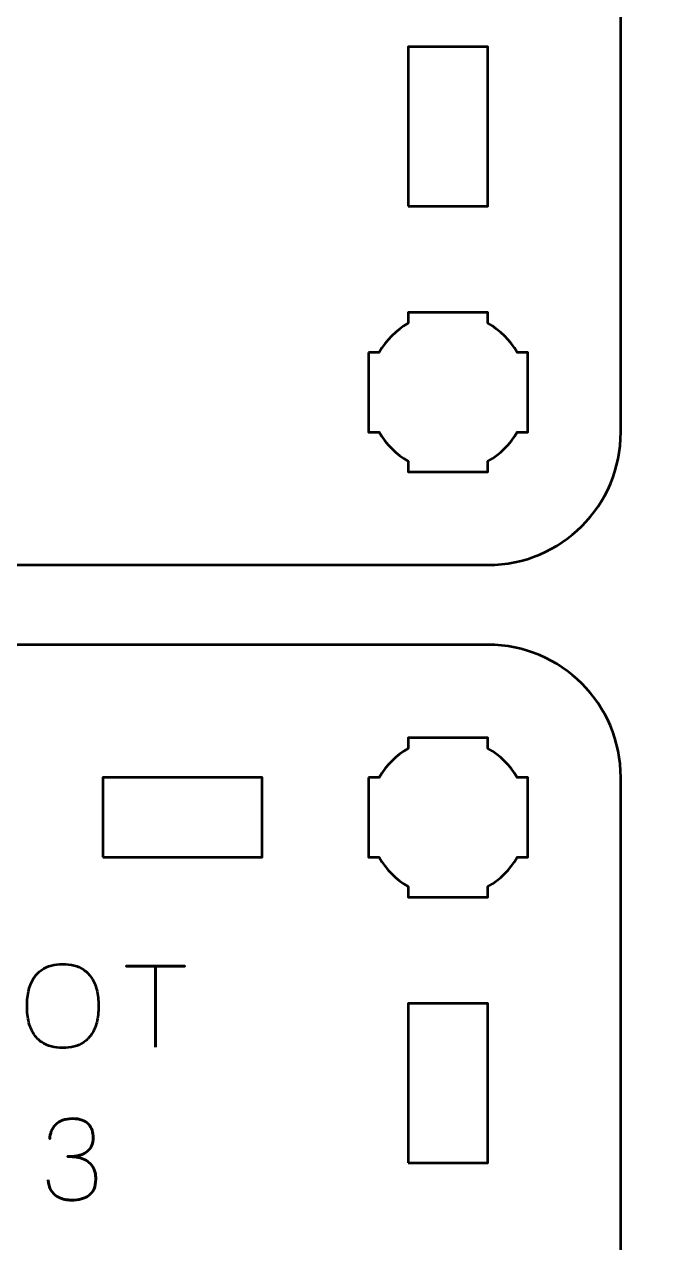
# Model space of a CAD drawing. Header units: centimetres. Extents: x -21 to 0, y -29.7 to 0.
# Drawn here: x -13.795 to -11.4, y -8.45 to -3.865 of the extents above; entities that cross this region are included whole.
import ezdxf

# ---------------------------------------------------------------- set-up
doc = ezdxf.new("R2010")
doc.units = ezdxf.units.CM
doc.header["$MEASUREMENT"] = 0
doc.layers.add('Layer 1', color=7, linetype='Continuous')

msp = doc.modelspace()

# ---------------------------------------------------------------- linework, layer by layer
at = {"layer": 'Layer 1', "lineweight": 53}
for points in [[(-12.35, -4.55), (-12.05, -4.55), (-12.05, -3.95), (-12.35, -3.95), (-12.35, -4.55)], [(-12.35, -8.15), (-12.05, -8.15), (-12.05, -7.55), (-12.35, -7.55), (-12.35, -8.15)]]:
    msp.add_lwpolyline(points, close=True, dxfattribs=at)
at = {"layer": 'Layer 1', "color": 1, "lineweight": 53}
msp.add_open_spline([(-21.00003, -29.19995), (-21.00003, -29.19995), (-21.00003, -2.89992), (-21.00003, -2.89992), (-21.00003, -2.89992), (-21.00003, -2.81709), (-20.93286, -2.74992), (-20.85003, -2.74992), (-20.85003, -2.74992), (-20.7672, -2.74992), (-20.70003, -2.68275), (-20.70003, -2.59992), (-20.70003, -2.59992), (-20.70003, -2.51709), (-20.7672, -2.44992), (-20.85003, -2.44992), (-20.85003, -2.44992), (-20.93286, -2.44992), (-21.00003, -2.38275), (-21.00003, -2.29992), (-21.00003, -2.29992), (-21.00003, -2.21709), (-20.93286, -2.14992), (-20.85003, -2.14992), (-20.85003, -2.14992), (-20.7672, -2.14992), (-20.70003, -2.08275), (-20.70003, -1.99992), (-20.70003, -1.99992), (-20.70003, -1.91709), (-20.7672, -1.84992), (-20.85003, -1.84992), (-20.85003, -1.84992), (-20.93286, -1.84992), (-21.00003, -1.78275), (-21.00003, -1.69992), (-21.00003, -1.69992), (-21.00003, -1.61709), (-20.93286, -1.54992), (-20.85003, -1.54992), (-20.85003, -1.54992), (-20.7672, -1.54992), (-20.70003, -1.48275), (-20.70003, -1.39992), (-20.70003, -1.39992), (-20.70003, -1.31709), (-20.7672, -1.24992), (-20.85003, -1.24992), (-20.85003, -1.24992), (-20.93286, -1.24992), (-21.00003, -1.18275), (-21.00003, -1.09992), (-21.00003, -1.09992), (-21.00003, -1.09992), (-21.00003, -0.49992), (-21.00003, -0.49992), (-21.00003, -0.49992), (-21.00003, -0.22295), (-20.77694, 0.00004), (-20.49994, 0.00004), (-20.49994, 0.00004), (-20.49994, 0.00004), (-0.50008, 0.00004), (-0.50008, 0.00004), (-0.50008, 0.00004), (-0.22294, 0.00004), (0.00002, -0.22295), (0.00002, -0.49992), (0.00002, -0.49992), (0.00002, -0.49992), (0.00002, -29.19995), (0.00002, -29.19995), (0.00002, -29.19995), (0.00002, -29.47695), (-0.22294, -29.70004), (-0.50008, -29.70004), (-0.50008, -29.70004), (-0.50008, -29.70004), (-20.49994, -29.70004), (-20.49994, -29.70004), (-20.49994, -29.70004), (-20.77694, -29.70004), (-21.00003, -29.47695), (-21.00003, -29.19995)], degree=3, knots=[0, 0, 0, 0, 0.047619, 0.047619, 0.047619, 0.047619, 0.0952381, 0.0952381, 0.0952381, 0.0952381, 0.1428571, 0.1428571, 0.1428571, 0.1428571, 0.1904762, 0.1904762, 0.1904762, 0.1904762, 0.2380952, 0.2380952, 0.2380952, 0.2380952, 0.2857143, 0.2857143, 0.2857143, 0.2857143, 0.3333333, 0.3333333, 0.3333333, 0.3333333, 0.3809524, 0.3809524, 0.3809524, 0.3809524, 0.4285714, 0.4285714, 0.4285714, 0.4285714, 0.4761905, 0.4761905, 0.4761905, 0.4761905, 0.5238095, 0.5238095, 0.5238095, 0.5238095, 0.5714286, 0.5714286, 0.5714286, 0.5714286, 0.6190476, 0.6190476, 0.6190476, 0.6190476, 0.6666667, 0.6666667, 0.6666667, 0.6666667, 0.7142857, 0.7142857, 0.7142857, 0.7142857, 0.7619048, 0.7619048, 0.7619048, 0.7619048, 0.8095238, 0.8095238, 0.8095238, 0.8095238, 0.8571429, 0.8571429, 0.8571429, 0.8571429, 0.9047619, 0.9047619, 0.9047619, 0.9047619, 0.952381, 0.952381, 0.952381, 0.952381, 1, 1, 1, 1], dxfattribs=at)
at = {"layer": 'Layer 1', "color": 3, "lineweight": 53}
for points in [[(-16.85, -5.4), (-16.85, -5.4), (-16.85, -1.1), (-16.85, -1.1), (-16.85, -1.1), (-16.85, -0.82391), (-16.62609, -0.6), (-16.35, -0.6), (-16.35, -0.6), (-16.35, -0.6), (-12.05, -0.6), (-12.05, -0.6), (-12.05, -0.6), (-11.77391, -0.6), (-11.55, -0.82391), (-11.55, -1.1), (-11.55, -1.1), (-11.55, -1.1), (-11.55, -5.4), (-11.55, -5.4), (-11.55, -5.4), (-11.55, -5.67609), (-11.77391, -5.9), (-12.05, -5.9), (-12.05, -5.9), (-12.05, -5.9), (-16.35, -5.9), (-16.35, -5.9), (-16.35, -5.9), (-16.62609, -5.9), (-16.85, -5.67609), (-16.85, -5.4)], [(-16.85, -11), (-16.85, -11), (-16.85, -6.7), (-16.85, -6.7), (-16.85, -6.7), (-16.85, -6.42391), (-16.62609, -6.2), (-16.35, -6.2), (-16.35, -6.2), (-16.35, -6.2), (-12.05, -6.2), (-12.05, -6.2), (-12.05, -6.2), (-11.77391, -6.2), (-11.55, -6.42391), (-11.55, -6.7), (-11.55, -6.7), (-11.55, -6.7), (-11.55, -11), (-11.55, -11), (-11.55, -11), (-11.55, -11.27609), (-11.77391, -11.5), (-12.05, -11.5), (-12.05, -11.5), (-12.05, -11.5), (-16.35, -11.5), (-16.35, -11.5), (-16.35, -11.5), (-16.62609, -11.5), (-16.85, -11.27609), (-16.85, -11)]]:
    msp.add_open_spline(points, degree=3, knots=[0, 0, 0, 0, 0.125, 0.125, 0.125, 0.125, 0.25, 0.25, 0.25, 0.25, 0.375, 0.375, 0.375, 0.375, 0.5, 0.5, 0.5, 0.5, 0.625, 0.625, 0.625, 0.625, 0.75, 0.75, 0.75, 0.75, 0.875, 0.875, 0.875, 0.875, 1, 1, 1, 1], dxfattribs=at)
at = {"layer": 'Layer 1', "lineweight": 53}
for points, knots in [([(-12.5, -5.1), (-12.5, -5.1), (-12.45985, -5.1), (-12.45985, -5.1), (-12.45985, -5.1), (-12.4335, -5.05447), (-12.39553, -5.0165), (-12.35, -4.99015), (-12.35, -4.99015), (-12.35, -4.99015), (-12.35, -4.95), (-12.35, -4.95), (-12.35, -4.95), (-12.35, -4.95), (-12.2, -4.95), (-12.2, -4.95), (-12.2, -4.95), (-12.2, -4.95), (-12.05, -4.95), (-12.05, -4.95), (-12.05, -4.95), (-12.05, -4.95), (-12.05, -4.99015), (-12.05, -4.99015), (-12.05, -4.99015), (-12.00447, -5.0165), (-11.9665, -5.05447), (-11.94015, -5.1), (-11.94015, -5.1), (-11.94015, -5.1), (-11.9, -5.1), (-11.9, -5.1), (-11.9, -5.1), (-11.9, -5.1), (-11.9, -5.25), (-11.9, -5.25), (-11.9, -5.25), (-11.9, -5.25), (-11.9, -5.4), (-11.9, -5.4), (-11.9, -5.4), (-11.9, -5.4), (-11.94015, -5.4), (-11.94015, -5.4), (-11.94015, -5.4), (-11.9665, -5.44553), (-12.00447, -5.4835), (-12.05, -5.50985), (-12.05, -5.50985), (-12.05, -5.50985), (-12.05, -5.55), (-12.05, -5.55), (-12.05, -5.55), (-12.05, -5.55), (-12.2, -5.55), (-12.2, -5.55), (-12.2, -5.55), (-12.2, -5.55), (-12.35, -5.55), (-12.35, -5.55), (-12.35, -5.55), (-12.35, -5.55), (-12.35, -5.50985), (-12.35, -5.50985), (-12.35, -5.50985), (-12.39553, -5.4835), (-12.4335, -5.44553), (-12.45985, -5.4), (-12.45985, -5.4), (-12.45985, -5.4), (-12.5, -5.4), (-12.5, -5.4), (-12.5, -5.4), (-12.5, -5.4), (-12.5, -5.25), (-12.5, -5.25), (-12.5, -5.25), (-12.5, -5.25), (-12.5, -5.1), (-12.5, -5.1)], [0, 0, 0, 0, 0.05, 0.05, 0.05, 0.05, 0.1, 0.1, 0.1, 0.1, 0.15, 0.15, 0.15, 0.15, 0.2, 0.2, 0.2, 0.2, 0.25, 0.25, 0.25, 0.25, 0.3, 0.3, 0.3, 0.3, 0.35, 0.35, 0.35, 0.35, 0.4, 0.4, 0.4, 0.4, 0.45, 0.45, 0.45, 0.45, 0.5, 0.5, 0.5, 0.5, 0.55, 0.55, 0.55, 0.55, 0.6, 0.6, 0.6, 0.6, 0.65, 0.65, 0.65, 0.65, 0.7, 0.7, 0.7, 0.7, 0.75, 0.75, 0.75, 0.75, 0.8, 0.8, 0.8, 0.8, 0.85, 0.85, 0.85, 0.85, 0.9, 0.9, 0.9, 0.9, 0.95, 0.95, 0.95, 0.95, 1, 1, 1, 1]), ([(-12.5, -6.7), (-12.5, -6.7), (-12.45985, -6.7), (-12.45985, -6.7), (-12.45985, -6.7), (-12.4335, -6.65447), (-12.39553, -6.6165), (-12.35, -6.59015), (-12.35, -6.59015), (-12.35, -6.59015), (-12.35, -6.55), (-12.35, -6.55), (-12.35, -6.55), (-12.35, -6.55), (-12.2, -6.55), (-12.2, -6.55), (-12.2, -6.55), (-12.2, -6.55), (-12.05, -6.55), (-12.05, -6.55), (-12.05, -6.55), (-12.05, -6.55), (-12.05, -6.59015), (-12.05, -6.59015), (-12.05, -6.59015), (-12.00447, -6.6165), (-11.9665, -6.65447), (-11.94015, -6.7), (-11.94015, -6.7), (-11.94015, -6.7), (-11.9, -6.7), (-11.9, -6.7), (-11.9, -6.7), (-11.9, -6.7), (-11.9, -6.85), (-11.9, -6.85), (-11.9, -6.85), (-11.9, -6.85), (-11.9, -7), (-11.9, -7), (-11.9, -7), (-11.9, -7), (-11.94015, -7), (-11.94015, -7), (-11.94015, -7), (-11.9665, -7.04553), (-12.00447, -7.0835), (-12.05, -7.10985), (-12.05, -7.10985), (-12.05, -7.10985), (-12.05, -7.15), (-12.05, -7.15), (-12.05, -7.15), (-12.05, -7.15), (-12.2, -7.15), (-12.2, -7.15), (-12.2, -7.15), (-12.2, -7.15), (-12.35, -7.15), (-12.35, -7.15), (-12.35, -7.15), (-12.35, -7.15), (-12.35, -7.10985), (-12.35, -7.10985), (-12.35, -7.10985), (-12.39553, -7.0835), (-12.4335, -7.04553), (-12.45985, -7), (-12.45985, -7), (-12.45985, -7), (-12.5, -7), (-12.5, -7), (-12.5, -7), (-12.5, -7), (-12.5, -6.85), (-12.5, -6.85), (-12.5, -6.85), (-12.5, -6.85), (-12.5, -6.7), (-12.5, -6.7)], [0, 0, 0, 0, 0.05, 0.05, 0.05, 0.05, 0.1, 0.1, 0.1, 0.1, 0.15, 0.15, 0.15, 0.15, 0.2, 0.2, 0.2, 0.2, 0.25, 0.25, 0.25, 0.25, 0.3, 0.3, 0.3, 0.3, 0.35, 0.35, 0.35, 0.35, 0.4, 0.4, 0.4, 0.4, 0.45, 0.45, 0.45, 0.45, 0.5, 0.5, 0.5, 0.5, 0.55, 0.55, 0.55, 0.55, 0.6, 0.6, 0.6, 0.6, 0.65, 0.65, 0.65, 0.65, 0.7, 0.7, 0.7, 0.7, 0.75, 0.75, 0.75, 0.75, 0.8, 0.8, 0.8, 0.8, 0.85, 0.85, 0.85, 0.85, 0.9, 0.9, 0.9, 0.9, 0.95, 0.95, 0.95, 0.95, 1, 1, 1, 1]), ([(-13.5, -7), (-13.5, -7), (-13.5, -6.7), (-13.5, -6.7), (-13.5, -6.7), (-13.5, -6.7), (-12.9, -6.7), (-12.9, -6.7), (-12.9, -6.7), (-12.9, -6.7), (-12.9, -7), (-12.9, -7), (-12.9, -7), (-12.9, -7), (-13.5, -7), (-13.5, -7)], [0, 0, 0, 0, 0.25, 0.25, 0.25, 0.25, 0.5, 0.5, 0.5, 0.5, 0.75, 0.75, 0.75, 0.75, 1, 1, 1, 1])]:
    msp.add_open_spline(points, degree=3, knots=knots, dxfattribs=at)
at = {"layer": 'Layer 1', "color": 5, "lineweight": 53}
for points, knots in [([(-13.65073, -7.71748), (-13.63584, -7.71755), (-13.62173, -7.71579), (-13.60826, -7.71233), (-13.60826, -7.71233), (-13.59485, -7.7088), (-13.58258, -7.7033), (-13.57136, -7.69568), (-13.57136, -7.69568), (-13.56014, -7.68813), (-13.5504, -7.67818), (-13.54215, -7.6659), (-13.54215, -7.6659), (-13.53389, -7.65363), (-13.52754, -7.63874), (-13.52303, -7.62124), (-13.52303, -7.62124), (-13.51844, -7.60375), (-13.51618, -7.58335), (-13.51611, -7.56), (-13.51611, -7.56), (-13.51618, -7.53665), (-13.51844, -7.51626), (-13.52303, -7.49869), (-13.52303, -7.49869), (-13.52754, -7.48112), (-13.53389, -7.46616), (-13.54215, -7.45382), (-13.54215, -7.45382), (-13.5504, -7.44147), (-13.56014, -7.43145), (-13.57136, -7.42376), (-13.57136, -7.42376), (-13.58258, -7.41607), (-13.59485, -7.4105), (-13.60826, -7.4069), (-13.60826, -7.4069), (-13.62173, -7.40337), (-13.63584, -7.40161), (-13.65073, -7.40168), (-13.65073, -7.40168), (-13.66562, -7.40161), (-13.67973, -7.40337), (-13.69321, -7.4069), (-13.69321, -7.4069), (-13.70661, -7.4105), (-13.71889, -7.41607), (-13.73011, -7.42376), (-13.73011, -7.42376), (-13.74132, -7.43145), (-13.75106, -7.44147), (-13.75932, -7.45382), (-13.75932, -7.45382), (-13.76757, -7.46616), (-13.77392, -7.48112), (-13.77844, -7.49869), (-13.77844, -7.49869), (-13.78302, -7.51626), (-13.78528, -7.53665), (-13.78535, -7.56), (-13.78535, -7.56), (-13.78528, -7.58335), (-13.78302, -7.60375), (-13.77844, -7.62124), (-13.77844, -7.62124), (-13.77392, -7.63874), (-13.76757, -7.65363), (-13.75932, -7.6659), (-13.75932, -7.6659), (-13.75106, -7.67818), (-13.74132, -7.68813), (-13.73011, -7.69568), (-13.73011, -7.69568), (-13.71889, -7.7033), (-13.70661, -7.7088), (-13.69321, -7.71233), (-13.69321, -7.71233), (-13.67973, -7.71579), (-13.66562, -7.71755), (-13.65073, -7.71748)], [0, 0, 0, 0, 0.05, 0.05, 0.05, 0.05, 0.1, 0.1, 0.1, 0.1, 0.15, 0.15, 0.15, 0.15, 0.2, 0.2, 0.2, 0.2, 0.25, 0.25, 0.25, 0.25, 0.3, 0.3, 0.3, 0.3, 0.35, 0.35, 0.35, 0.35, 0.4, 0.4, 0.4, 0.4, 0.45, 0.45, 0.45, 0.45, 0.5, 0.5, 0.5, 0.5, 0.55, 0.55, 0.55, 0.55, 0.6, 0.6, 0.6, 0.6, 0.65, 0.65, 0.65, 0.65, 0.7, 0.7, 0.7, 0.7, 0.75, 0.75, 0.75, 0.75, 0.8, 0.8, 0.8, 0.8, 0.85, 0.85, 0.85, 0.85, 0.9, 0.9, 0.9, 0.9, 0.95, 0.95, 0.95, 0.95, 1, 1, 1, 1]), ([(-13.65073, -7.71748), (-13.63584, -7.71755), (-13.62173, -7.71579), (-13.60826, -7.71233), (-13.60826, -7.71233), (-13.59485, -7.7088), (-13.58258, -7.7033), (-13.57136, -7.69568), (-13.57136, -7.69568), (-13.56014, -7.68813), (-13.5504, -7.67818), (-13.54215, -7.6659), (-13.54215, -7.6659), (-13.53389, -7.65363), (-13.52754, -7.63874), (-13.52303, -7.62124), (-13.52303, -7.62124), (-13.51844, -7.60375), (-13.51618, -7.58335), (-13.51611, -7.56), (-13.51611, -7.56), (-13.51618, -7.53665), (-13.51844, -7.51626), (-13.52303, -7.49869), (-13.52303, -7.49869), (-13.52754, -7.48112), (-13.53389, -7.46616), (-13.54215, -7.45382), (-13.54215, -7.45382), (-13.5504, -7.44147), (-13.56014, -7.43145), (-13.57136, -7.42376), (-13.57136, -7.42376), (-13.58258, -7.41607), (-13.59485, -7.4105), (-13.60826, -7.4069), (-13.60826, -7.4069), (-13.62173, -7.40337), (-13.63584, -7.40161), (-13.65073, -7.40168), (-13.65073, -7.40168), (-13.66562, -7.40161), (-13.67973, -7.40337), (-13.69321, -7.4069), (-13.69321, -7.4069), (-13.70661, -7.4105), (-13.71889, -7.41607), (-13.73011, -7.42376), (-13.73011, -7.42376), (-13.74132, -7.43145), (-13.75106, -7.44147), (-13.75932, -7.45382), (-13.75932, -7.45382), (-13.76757, -7.46616), (-13.77392, -7.48112), (-13.77844, -7.49869), (-13.77844, -7.49869), (-13.78302, -7.51626), (-13.78528, -7.53665), (-13.78535, -7.56), (-13.78535, -7.56), (-13.78528, -7.58335), (-13.78302, -7.60375), (-13.77844, -7.62124), (-13.77844, -7.62124), (-13.77392, -7.63874), (-13.76757, -7.65363), (-13.75932, -7.6659), (-13.75932, -7.6659), (-13.75106, -7.67818), (-13.74132, -7.68813), (-13.73011, -7.69568), (-13.73011, -7.69568), (-13.71889, -7.7033), (-13.70661, -7.7088), (-13.69321, -7.71233), (-13.69321, -7.71233), (-13.67973, -7.71579), (-13.66562, -7.71755), (-13.65073, -7.71748)], [0, 0, 0, 0, 0.05, 0.05, 0.05, 0.05, 0.1, 0.1, 0.1, 0.1, 0.15, 0.15, 0.15, 0.15, 0.2, 0.2, 0.2, 0.2, 0.25, 0.25, 0.25, 0.25, 0.3, 0.3, 0.3, 0.3, 0.35, 0.35, 0.35, 0.35, 0.4, 0.4, 0.4, 0.4, 0.45, 0.45, 0.45, 0.45, 0.5, 0.5, 0.5, 0.5, 0.55, 0.55, 0.55, 0.55, 0.6, 0.6, 0.6, 0.6, 0.65, 0.65, 0.65, 0.65, 0.7, 0.7, 0.7, 0.7, 0.75, 0.75, 0.75, 0.75, 0.8, 0.8, 0.8, 0.8, 0.85, 0.85, 0.85, 0.85, 0.9, 0.9, 0.9, 0.9, 0.95, 0.95, 0.95, 0.95, 1, 1, 1, 1]), ([(-13.30191, -7.71494), (-13.30191, -7.71494), (-13.30191, -7.40972), (-13.30191, -7.40972), (-13.30191, -7.40972), (-13.30191, -7.40972), (-13.41155, -7.40972), (-13.41155, -7.40972), (-13.41155, -7.40972), (-13.41155, -7.40972), (-13.19142, -7.40972), (-13.19142, -7.40972), (-13.19142, -7.40972), (-13.19142, -7.40972), (-13.30191, -7.40972), (-13.30191, -7.40972), (-13.30191, -7.40972), (-13.30191, -7.40972), (-13.30191, -7.71494), (-13.30191, -7.71494)], [0, 0, 0, 0, 0.2, 0.2, 0.2, 0.2, 0.4, 0.4, 0.4, 0.4, 0.6, 0.6, 0.6, 0.6, 0.8, 0.8, 0.8, 0.8, 1, 1, 1, 1]), ([(-13.70513, -8.21363), (-13.70506, -8.22887), (-13.70153, -8.24213), (-13.69455, -8.25363), (-13.69455, -8.25363), (-13.68756, -8.26506), (-13.67761, -8.27402), (-13.66463, -8.28044), (-13.66463, -8.28044), (-13.65165, -8.28686), (-13.63606, -8.29011), (-13.61792, -8.29025), (-13.61792, -8.29025), (-13.60431, -8.29025), (-13.59196, -8.28884), (-13.58074, -8.28588), (-13.58074, -8.28588), (-13.56959, -8.28291), (-13.56, -8.27833), (-13.55188, -8.27205), (-13.55188, -8.27205), (-13.54377, -8.26577), (-13.53756, -8.25765), (-13.53312, -8.24778), (-13.53312, -8.24778), (-13.52874, -8.23783), (-13.52656, -8.2259), (-13.52649, -8.21193), (-13.52649, -8.21193), (-13.52641, -8.19331), (-13.53022, -8.17757), (-13.53777, -8.1648), (-13.53777, -8.1648), (-13.54532, -8.15203), (-13.55704, -8.14244), (-13.57277, -8.13588), (-13.57277, -8.13588), (-13.5885, -8.12931), (-13.60868, -8.126), (-13.63316, -8.126), (-13.63316, -8.126), (-13.61489, -8.12607), (-13.59958, -8.12438), (-13.58709, -8.12092), (-13.58709, -8.12092), (-13.57467, -8.11746), (-13.56473, -8.11259), (-13.55725, -8.10624), (-13.55725, -8.10624), (-13.54977, -8.09996), (-13.54434, -8.09248), (-13.54109, -8.08388), (-13.54109, -8.08388), (-13.53777, -8.07534), (-13.53615, -8.06596), (-13.53622, -8.05573), (-13.53622, -8.05573), (-13.53615, -8.04549), (-13.53756, -8.03604), (-13.54038, -8.02729), (-13.54038, -8.02729), (-13.54314, -8.01854), (-13.54765, -8.01085), (-13.55379, -8.00429), (-13.55379, -8.00429), (-13.55993, -7.99773), (-13.56804, -7.99258), (-13.57799, -7.98891), (-13.57799, -7.98891), (-13.58801, -7.98524), (-13.60022, -7.98341), (-13.61454, -7.98334), (-13.61454, -7.98334), (-13.62879, -7.98341), (-13.64128, -7.98552), (-13.65186, -7.98962), (-13.65186, -7.98962), (-13.66252, -7.99371), (-13.67126, -7.99928), (-13.67832, -8.00641), (-13.67832, -8.00641), (-13.6853, -8.01353), (-13.69053, -8.02165), (-13.69398, -8.03082), (-13.69398, -8.03082), (-13.69751, -8.03999), (-13.6992, -8.04973), (-13.6992, -8.05996), (-13.6992, -8.05996), (-13.6992, -8.04973), (-13.69751, -8.03999), (-13.69398, -8.03082), (-13.69398, -8.03082), (-13.69053, -8.02165), (-13.6853, -8.01353), (-13.67832, -8.00641), (-13.67832, -8.00641), (-13.67126, -7.99928), (-13.66252, -7.99371), (-13.65186, -7.98962), (-13.65186, -7.98962), (-13.64128, -7.98552), (-13.62879, -7.98341), (-13.61454, -7.98334), (-13.61454, -7.98334), (-13.60022, -7.98341), (-13.58801, -7.98524), (-13.57799, -7.98891), (-13.57799, -7.98891), (-13.56804, -7.99258), (-13.55993, -7.99773), (-13.55379, -8.00429), (-13.55379, -8.00429), (-13.54765, -8.01085), (-13.54314, -8.01854), (-13.54038, -8.02729), (-13.54038, -8.02729), (-13.53756, -8.03604), (-13.53615, -8.04549), (-13.53622, -8.05573), (-13.53622, -8.05573), (-13.53615, -8.06596), (-13.53777, -8.07534), (-13.54109, -8.08388), (-13.54109, -8.08388), (-13.54434, -8.09248), (-13.54977, -8.09996), (-13.55725, -8.10624), (-13.55725, -8.10624), (-13.56473, -8.11259), (-13.57467, -8.11746), (-13.58709, -8.12092), (-13.58709, -8.12092), (-13.59958, -8.12438), (-13.61489, -8.12607), (-13.63316, -8.126), (-13.63316, -8.126), (-13.60868, -8.126), (-13.5885, -8.12931), (-13.57277, -8.13588), (-13.57277, -8.13588), (-13.55704, -8.14244), (-13.54532, -8.15203), (-13.53777, -8.1648), (-13.53777, -8.1648), (-13.53022, -8.17757), (-13.52641, -8.19331), (-13.52649, -8.21193), (-13.52649, -8.21193), (-13.52656, -8.2259), (-13.52874, -8.23783), (-13.53312, -8.24778), (-13.53312, -8.24778), (-13.53756, -8.25765), (-13.54377, -8.26577), (-13.55188, -8.27205), (-13.55188, -8.27205), (-13.56, -8.27833), (-13.56959, -8.28291), (-13.58074, -8.28588), (-13.58074, -8.28588), (-13.59196, -8.28884), (-13.60431, -8.29025), (-13.61792, -8.29025), (-13.61792, -8.29025), (-13.63606, -8.29011), (-13.65165, -8.28686), (-13.66463, -8.28044), (-13.66463, -8.28044), (-13.67761, -8.27402), (-13.68756, -8.26506), (-13.69455, -8.25363), (-13.69455, -8.25363), (-13.70153, -8.24213), (-13.70506, -8.22887), (-13.70513, -8.21363)], [0, 0, 0, 0, 0.0227273, 0.0227273, 0.0227273, 0.0227273, 0.0454545, 0.0454545, 0.0454545, 0.0454545, 0.0681818, 0.0681818, 0.0681818, 0.0681818, 0.0909091, 0.0909091, 0.0909091, 0.0909091, 0.1136364, 0.1136364, 0.1136364, 0.1136364, 0.1363636, 0.1363636, 0.1363636, 0.1363636, 0.1590909, 0.1590909, 0.1590909, 0.1590909, 0.1818182, 0.1818182, 0.1818182, 0.1818182, 0.2045455, 0.2045455, 0.2045455, 0.2045455, 0.2272727, 0.2272727, 0.2272727, 0.2272727, 0.25, 0.25, 0.25, 0.25, 0.2727273, 0.2727273, 0.2727273, 0.2727273, 0.2954545, 0.2954545, 0.2954545, 0.2954545, 0.3181818, 0.3181818, 0.3181818, 0.3181818, 0.3409091, 0.3409091, 0.3409091, 0.3409091, 0.3636364, 0.3636364, 0.3636364, 0.3636364, 0.3863636, 0.3863636, 0.3863636, 0.3863636, 0.4090909, 0.4090909, 0.4090909, 0.4090909, 0.4318182, 0.4318182, 0.4318182, 0.4318182, 0.4545455, 0.4545455, 0.4545455, 0.4545455, 0.4772727, 0.4772727, 0.4772727, 0.4772727, 0.5, 0.5, 0.5, 0.5, 0.5227273, 0.5227273, 0.5227273, 0.5227273, 0.5454545, 0.5454545, 0.5454545, 0.5454545, 0.5681818, 0.5681818, 0.5681818, 0.5681818, 0.5909091, 0.5909091, 0.5909091, 0.5909091, 0.6136364, 0.6136364, 0.6136364, 0.6136364, 0.6363636, 0.6363636, 0.6363636, 0.6363636, 0.6590909, 0.6590909, 0.6590909, 0.6590909, 0.6818182, 0.6818182, 0.6818182, 0.6818182, 0.7045455, 0.7045455, 0.7045455, 0.7045455, 0.7272727, 0.7272727, 0.7272727, 0.7272727, 0.75, 0.75, 0.75, 0.75, 0.7727273, 0.7727273, 0.7727273, 0.7727273, 0.7954545, 0.7954545, 0.7954545, 0.7954545, 0.8181818, 0.8181818, 0.8181818, 0.8181818, 0.8409091, 0.8409091, 0.8409091, 0.8409091, 0.8636364, 0.8636364, 0.8636364, 0.8636364, 0.8863636, 0.8863636, 0.8863636, 0.8863636, 0.9090909, 0.9090909, 0.9090909, 0.9090909, 0.9318182, 0.9318182, 0.9318182, 0.9318182, 0.9545455, 0.9545455, 0.9545455, 0.9545455, 0.9772727, 0.9772727, 0.9772727, 0.9772727, 1, 1, 1, 1])]:
    msp.add_open_spline(points, degree=3, knots=knots, dxfattribs=at)

doc.saveas('drawing.dxf')
